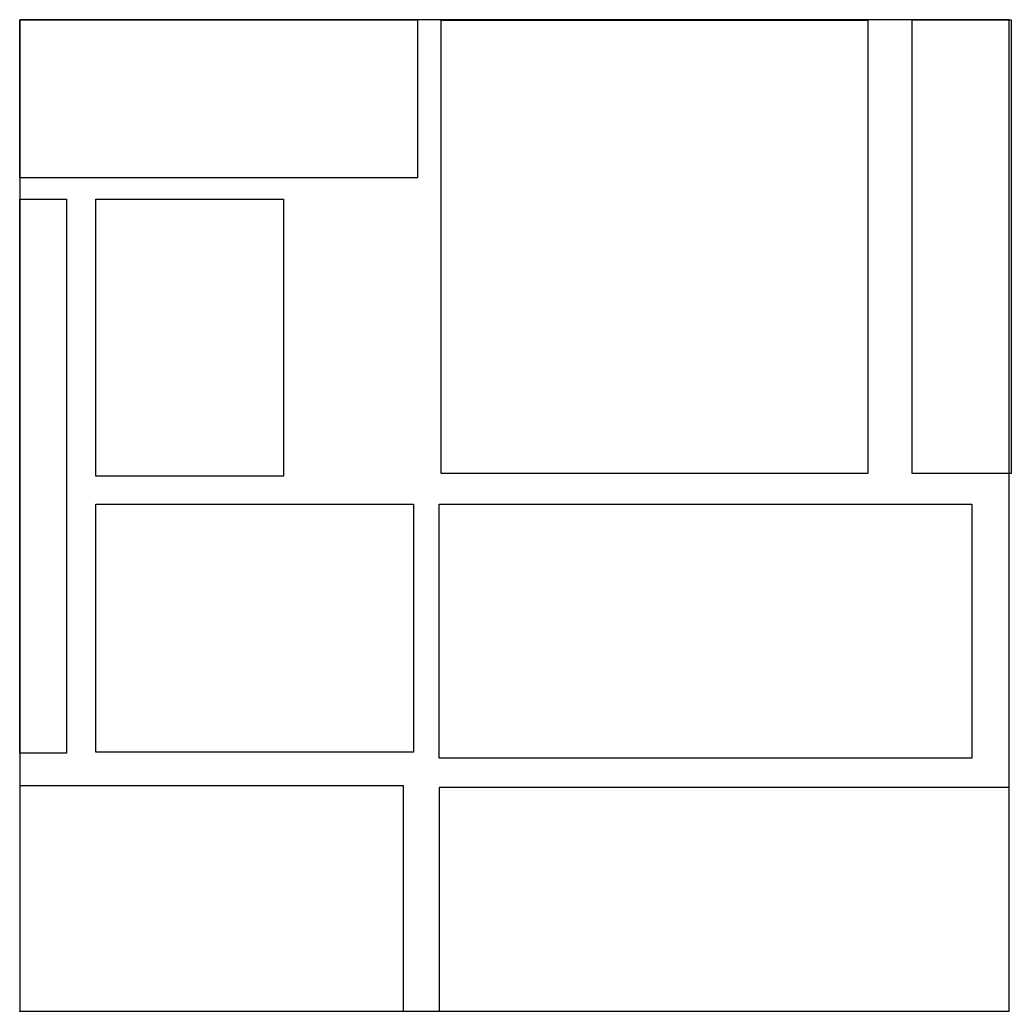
# Model space of a CAD drawing. Header units: millimetres. Extents: x 0 to 150, y 0 to 150.
import ezdxf

# ---------------------------------------------------------------- set-up
doc = ezdxf.new("R2010")
doc.units = ezdxf.units.MM
doc.layers.get('0').update_dxf_attribs({"linetype": 'CONTINUOUS'})

msp = doc.modelspace()

# ---------------------------------------------------------------- linework, layer by layer
for points in [[(0, 150), (60.15, 150), (60.15, 126.09), (0, 126.09)], [(63.45, 0), (149.72, 0), (149.72, 150), (0, 150), (0, 0), (149.72, 0), (149.72, 33.83), (63.45, 33.83)], [(128.29, 81.33), (63.73, 81.33), (63.73, 149.97), (128.29, 149.97)], [(150, 81.33), (135, 81.33), (135, 150), (150, 150)], [(0, 122.88), (7.05, 122.88), (7.05, 39.03), (0, 39.03)], [(11.51, 122.88), (39.89, 122.88), (39.89, 80.96), (11.51, 80.96)], [(11.51, 76.69), (59.56, 76.69), (59.56, 39.21), (11.51, 39.21)], [(63.45, 76.69), (144.06, 76.69), (144.06, 38.29), (63.45, 38.29)], [(0, 0), (58.07, 0), (58.07, 34.11), (0, 34.11)]]:
    msp.add_lwpolyline(points, close=True)
msp.add_point((0, 0))

doc.saveas('drawing.dxf')
